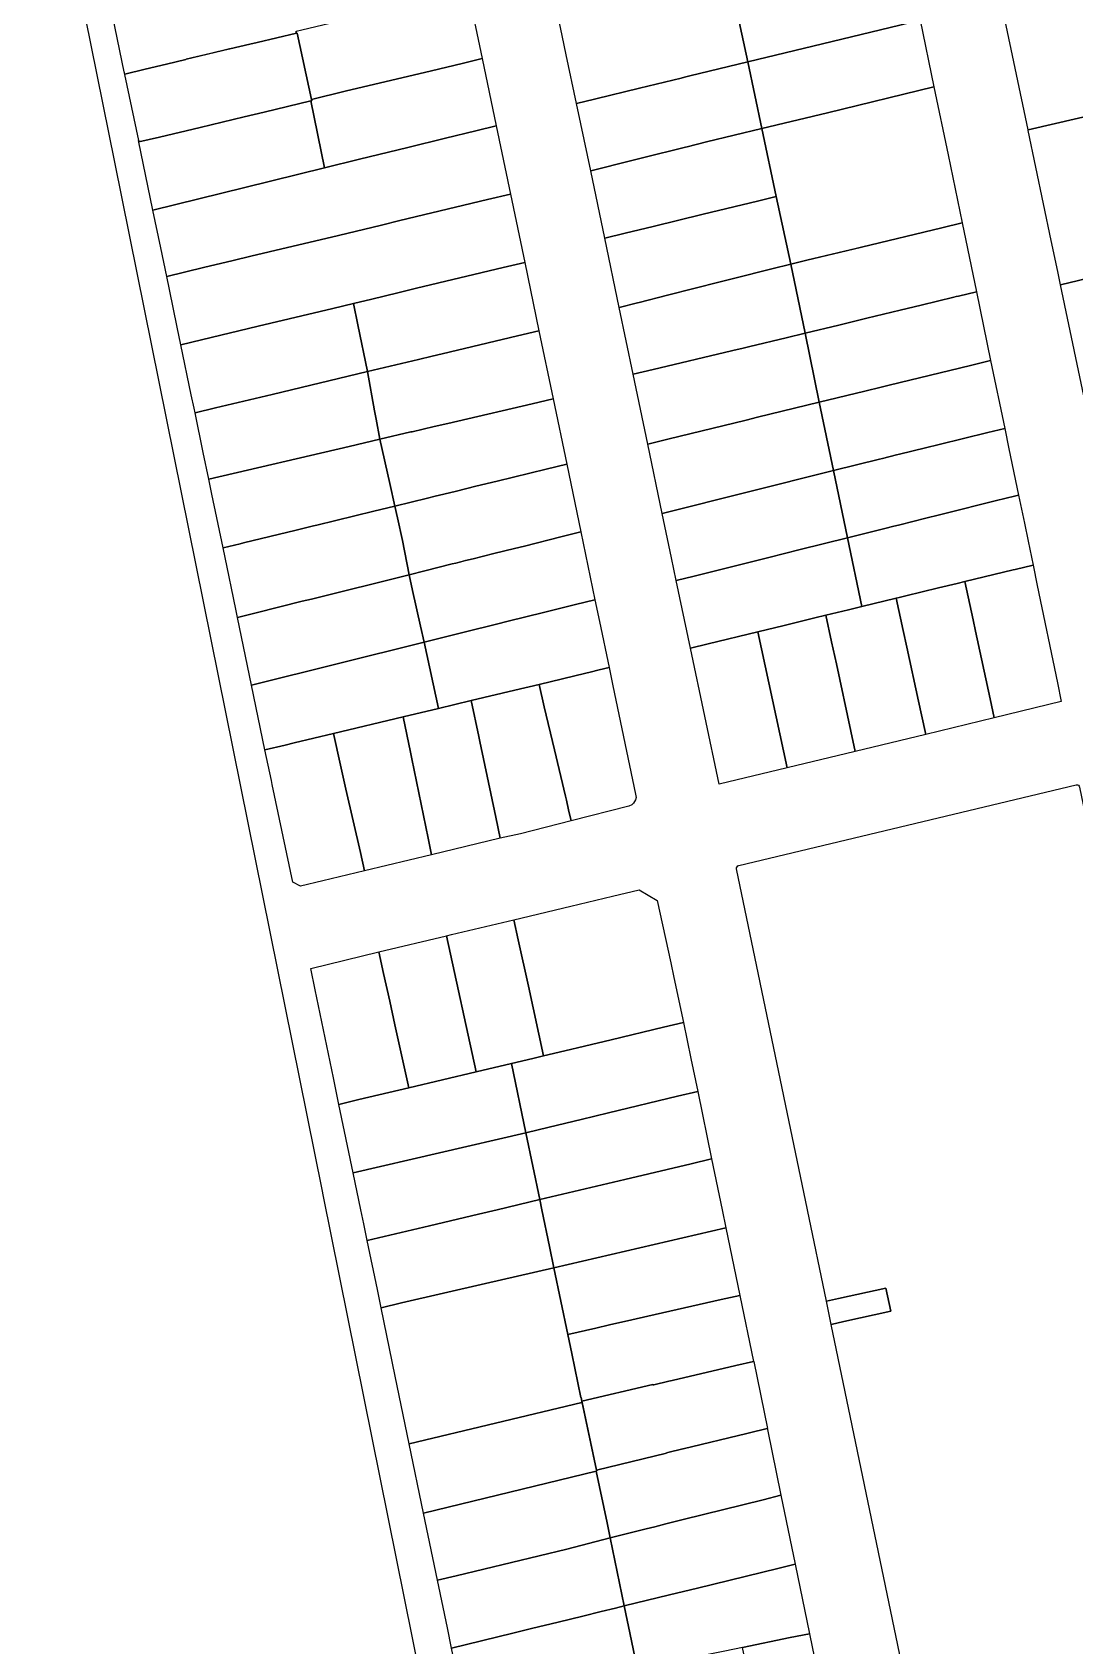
# Model space of a CAD drawing. Header units: metres. Extents: x 3 to 1005126, y 39 to 4383651.
# Drawn here: x 493226.4 to 493376.8, y 4357232.5 to 4357465.3 of the extents above; entities that cross this region are included whole.
import ezdxf

# ---------------------------------------------------------------- set-up
doc = ezdxf.new("R2010")
doc.units = ezdxf.units.M
doc.header["$MEASUREMENT"] = 0
doc.layers.add('TM_Llucmajor', color=7, linetype='Continuous')

msp = doc.modelspace()

# ---------------------------------------------------------------- linework, layer by layer
at = {"layer": 'TM_Llucmajor', "linetype": 'Continuous', "flags": 128}
for points in [[(493226.43, 4357505.35), (493238.28, 4357446.58), (493268.17, 4357298.34), (493268.39, 4357297.29), (493326.8, 4357007.51)], [(493398.79, 4357473.94), (493391.22, 4357456.15), (493391.21, 4357456.14), (493370.03, 4357451.22), (493363.15, 4357484.11)], [(493264.47, 4357465.43), (493264.5, 4357465.27), (493264.5, 4357465.27), (493264.53, 4357465.15), (493258.85, 4357463.83), (493257.82, 4357463.59), (493254.9, 4357462.91), (493254.89, 4357462.91), (493252.14, 4357462.25), (493248.62, 4357461.4), (493248.58, 4357461.39), (493245.79, 4357460.72), (493242.69, 4357459.97), (493239.76, 4357459.27), (493239.7, 4357459.57), (493237.71, 4357469.15)], [(493354.28, 4357217.98), (493341.65, 4357278.86), (493343.45, 4357279.26), (493350.24, 4357280.76), (493349.51, 4357284.06), (493342.72, 4357282.57), (493340.96, 4357282.18), (493338.22, 4357295.4), (493338.22, 4357295.4), (493328.01, 4357344.58), (493328, 4357344.72), (493328.06, 4357344.89), (493328.18, 4357345), (493328.3, 4357345.05), (493376.97, 4357356.7), (493377.16, 4357356.71), (493377.3, 4357356.65), (493377.41, 4357356.54), (493377.46, 4357356.39), (493390.09, 4357295.4), (493403.68, 4357229.74)]]:
    msp.add_lwpolyline(points, dxfattribs=at)
for points in [[(493302.85, 4357464.85), (493298.72, 4357484.56), (493318.71, 4357489.21), (493319.23, 4357486.61), (493320.09, 4357482.41), (493320.58, 4357480), (493321.39, 4357476.05), (493321.77, 4357474.19), (493322.68, 4357469.65), (493327.52, 4357470.83), (493329.6, 4357461.03), (493321.28, 4357459.01), (493320.47, 4357458.8), (493320.03, 4357458.69), (493314.01, 4357457.23), (493307.68, 4357455.7), (493307.49, 4357455.65), (493304.92, 4357455.03), (493303.44, 4357462.06), (493302.85, 4357464.85)], [(493329.6, 4357461.03), (493327.52, 4357470.83), (493332.51, 4357472.04), (493338.01, 4357473.37), (493339.49, 4357473.73), (493342.48, 4357474.45), (493346.29, 4357475.37), (493347.08, 4357475.56), (493349.19, 4357476.07), (493349.57, 4357476.17), (493352.43, 4357476.86), (493354.36, 4357467.56), (493354.46, 4357467.06), (493351.55, 4357466.35), (493340.37, 4357463.64), (493329.6, 4357461.03)], [(493264.55, 4357465.16), (493264.53, 4357465.15), (493264.5, 4357465.27), (493264.47, 4357465.43), (493264.5, 4357465.44), (493265.28, 4357465.63), (493272.38, 4357467.35), (493277.09, 4357468.47), (493277.85, 4357468.65), (493285.44, 4357470.46), (493286.3, 4357470.66), (493286.43, 4357470.69), (493289.26, 4357471.36), (493291.3, 4357461.5), (493288.4, 4357460.81), (493284.01, 4357459.76), (493271.56, 4357456.79), (493266.68, 4357455.62), (493264.61, 4357465.17), (493264.55, 4357465.16)], [(493331.64, 4357451.41), (493329.6, 4357461.03), (493340.37, 4357463.64), (493351.55, 4357466.35), (493354.46, 4357467.06), (493356.46, 4357457.43), (493341.1, 4357453.7), (493331.64, 4357451.41)], [(493266.59, 4357455.39), (493259.87, 4357453.78), (493256.97, 4357453.08), (493250.64, 4357451.58), (493244.75, 4357450.18), (493241.81, 4357449.48), (493241.77, 4357449.68), (493239.77, 4357459.22), (493239.76, 4357459.27), (493242.69, 4357459.97), (493245.79, 4357460.72), (493248.58, 4357461.39), (493248.62, 4357461.4), (493254.89, 4357462.91), (493254.9, 4357462.91), (493257.82, 4357463.59), (493258.85, 4357463.83), (493264.55, 4357465.16), (493264.61, 4357465.17), (493266.68, 4357455.62), (493266.72, 4357455.42), (493266.59, 4357455.39)], [(493266.68, 4357455.62), (493271.56, 4357456.79), (493284.01, 4357459.76), (493288.4, 4357460.81), (493291.3, 4357461.5), (493293.33, 4357451.82), (493290.41, 4357451.1), (493286.03, 4357450.03), (493280.59, 4357448.69), (493273.6, 4357446.97), (493268.59, 4357445.74), (493266.59, 4357455.39), (493266.72, 4357455.42), (493266.68, 4357455.62)], [(493305.54, 4357452.08), (493304.92, 4357455.03), (493307.49, 4357455.65), (493307.68, 4357455.7), (493314.01, 4357457.23), (493320.03, 4357458.69), (493320.47, 4357458.8), (493321.28, 4357459.01), (493329.6, 4357461.03), (493331.64, 4357451.41), (493323.66, 4357449.47), (493320.85, 4357448.79), (493320.65, 4357448.74), (493314.44, 4357447.18), (493310.03, 4357446.07), (493309.88, 4357446.03), (493306.97, 4357445.3), (493305.54, 4357452.08)], [(493356.46, 4357457.43), (493358.49, 4357447.61), (493360.52, 4357437.79), (493357.61, 4357437.09), (493346.02, 4357434.3), (493345.25, 4357434.11), (493338.14, 4357432.4), (493335.8, 4357431.84), (493333.73, 4357441.6), (493331.64, 4357451.41), (493341.1, 4357453.7), (493356.46, 4357457.43)], [(493266.59, 4357455.39), (493268.59, 4357445.74), (493257.09, 4357442.91), (493243.83, 4357439.65), (493241.75, 4357449.67), (493241.77, 4357449.68), (493241.81, 4357449.48), (493244.75, 4357450.18), (493250.64, 4357451.58), (493256.97, 4357453.08), (493259.87, 4357453.78), (493266.59, 4357455.39)], [(493395.48, 4357436.09), (493395.93, 4357433.99), (493395.86, 4357433.97), (493374.71, 4357428.86), (493374.31, 4357430.77), (493373.37, 4357435.26), (493370.05, 4357451.12), (493370.03, 4357451.22), (493391.21, 4357456.14), (493391.22, 4357456.15), (493391.25, 4357455.99), (493392.73, 4357449.03), (493394.04, 4357442.86), (493395.48, 4357436.09)], [(493245.82, 4357430.07), (493244.96, 4357434.18), (493243.83, 4357439.65), (493257.09, 4357442.91), (493268.59, 4357445.74), (493273.6, 4357446.97), (493280.59, 4357448.69), (493286.03, 4357450.03), (493290.41, 4357451.1), (493293.33, 4357451.82), (493295.39, 4357441.94), (493292.08, 4357441.15), (493279.43, 4357438.12), (493276.79, 4357437.49), (493270.6, 4357436), (493260.61, 4357433.61), (493257.96, 4357432.98), (493255.41, 4357432.37), (493251.11, 4357431.34), (493245.82, 4357430.07)], [(493308.98, 4357435.58), (493306.97, 4357445.3), (493309.88, 4357446.03), (493310.03, 4357446.07), (493314.44, 4357447.18), (493320.65, 4357448.74), (493320.85, 4357448.79), (493323.66, 4357449.47), (493331.64, 4357451.41), (493333.73, 4357441.6), (493331.04, 4357440.95), (493323.19, 4357439.04), (493315.97, 4357437.28), (493311.91, 4357436.29), (493308.98, 4357435.58)], [(493247.86, 4357420.2), (493247.34, 4357422.73), (493246.21, 4357428.18), (493245.82, 4357430.07), (493251.11, 4357431.34), (493255.41, 4357432.37), (493257.96, 4357432.98), (493260.61, 4357433.61), (493270.6, 4357436), (493276.79, 4357437.49), (493279.43, 4357438.12), (493292.08, 4357441.15), (493295.39, 4357441.94), (493297.44, 4357432.1), (493294.32, 4357431.35), (493281.83, 4357428.36), (493279.14, 4357427.71), (493275.4, 4357426.81), (493272.74, 4357426.17), (493269.78, 4357425.46), (493259, 4357422.87), (493250.82, 4357420.91), (493247.86, 4357420.2)], [(493311.06, 4357425.6), (493308.98, 4357435.58), (493311.91, 4357436.29), (493315.97, 4357437.28), (493323.19, 4357439.04), (493331.04, 4357440.95), (493333.73, 4357441.6), (493335.8, 4357431.84), (493333.08, 4357431.15), (493327.56, 4357429.76), (493325.62, 4357429.27), (493318.03, 4357427.36), (493313.97, 4357426.33), (493313.7, 4357426.26), (493311.06, 4357425.6)], [(493337.87, 4357421.88), (493335.8, 4357431.84), (493338.14, 4357432.4), (493346.02, 4357434.3), (493357.61, 4357437.09), (493360.52, 4357437.79), (493362.58, 4357427.87), (493359.98, 4357427.24), (493359.67, 4357427.16), (493359.33, 4357427.08), (493354.61, 4357425.94), (493351.6, 4357425.21), (493346.78, 4357424.04), (493342.74, 4357423.06), (493337.87, 4357421.88)], [(493395.93, 4357433.99), (493399.93, 4357415.19), (493378.69, 4357409.85), (493374.71, 4357428.86), (493395.86, 4357433.97), (493395.93, 4357433.99)], [(493274.76, 4357416.33), (493273.38, 4357423.08), (493272.74, 4357426.17), (493275.4, 4357426.81), (493279.14, 4357427.71), (493281.83, 4357428.36), (493294.32, 4357431.35), (493297.44, 4357432.1), (493299.5, 4357422.24), (493296.41, 4357421.51), (493285.53, 4357418.91), (493284.1, 4357418.57), (493282.12, 4357418.1), (493274.76, 4357416.33)], [(493313.08, 4357415.95), (493311.06, 4357425.6), (493313.7, 4357426.26), (493313.97, 4357426.33), (493318.03, 4357427.36), (493325.62, 4357429.27), (493327.56, 4357429.76), (493333.08, 4357431.15), (493335.8, 4357431.84), (493337.87, 4357421.88), (493335.14, 4357421.23), (493329.9, 4357419.98), (493328.93, 4357419.74), (493327.47, 4357419.39), (493327.28, 4357419.35), (493315.99, 4357416.65), (493313.08, 4357415.95)], [(493339.93, 4357411.93), (493337.87, 4357421.88), (493342.74, 4357423.06), (493346.78, 4357424.04), (493351.6, 4357425.21), (493354.61, 4357425.94), (493359.33, 4357427.08), (493359.67, 4357427.16), (493359.98, 4357427.24), (493362.58, 4357427.87), (493364.64, 4357417.92), (493362.11, 4357417.31), (493361.72, 4357417.22), (493350.01, 4357414.38), (493348.83, 4357414.09), (493346.51, 4357413.53), (493339.93, 4357411.93)], [(493249.9, 4357410.38), (493249.76, 4357411.05), (493249.36, 4357412.98), (493247.86, 4357420.2), (493250.82, 4357420.91), (493259, 4357422.87), (493269.78, 4357425.46), (493272.74, 4357426.17), (493273.38, 4357423.08), (493274.76, 4357416.33), (493261.04, 4357413.05), (493252.85, 4357411.09), (493249.9, 4357410.38)], [(493275.8, 4357410.69), (493274.76, 4357416.33), (493282.12, 4357418.1), (493284.1, 4357418.57), (493285.53, 4357418.91), (493296.41, 4357421.51), (493299.5, 4357422.24), (493301.54, 4357412.41), (493298.51, 4357411.7), (493287.79, 4357409.2), (493286.36, 4357408.87), (493284.39, 4357408.41), (493281.2, 4357407.67), (493281.02, 4357407.63), (493276.55, 4357406.59), (493276.02, 4357409.48), (493275.8, 4357410.69)], [(493315.18, 4357405.85), (493313.08, 4357415.95), (493315.99, 4357416.65), (493327.28, 4357419.35), (493327.47, 4357419.39), (493328.93, 4357419.74), (493329.9, 4357419.98), (493335.14, 4357421.23), (493337.87, 4357421.88), (493339.93, 4357411.93), (493331.02, 4357409.74), (493329.37, 4357409.34), (493318.1, 4357406.57), (493315.18, 4357405.85)], [(493341.98, 4357402.08), (493339.93, 4357411.93), (493346.51, 4357413.53), (493348.83, 4357414.09), (493350.01, 4357414.38), (493361.72, 4357417.22), (493362.11, 4357417.31), (493364.64, 4357417.92), (493366.67, 4357408.13), (493364.22, 4357407.54), (493357.23, 4357405.82), (493355.24, 4357405.33), (493351.5, 4357404.41), (493351.08, 4357404.31), (493349.05, 4357403.81), (493348.59, 4357403.7), (493341.98, 4357402.08)], [(493251.88, 4357400.83), (493251.08, 4357404.66), (493249.9, 4357410.38), (493252.85, 4357411.09), (493261.04, 4357413.05), (493274.76, 4357416.33), (493275.8, 4357410.69), (493276.02, 4357409.48), (493276.55, 4357406.59), (493272.11, 4357405.55), (493251.88, 4357400.83)], [(493277.99, 4357400.2), (493276.55, 4357406.59), (493281.02, 4357407.63), (493281.2, 4357407.67), (493284.39, 4357408.41), (493286.36, 4357408.87), (493287.79, 4357409.2), (493298.51, 4357411.7), (493301.54, 4357412.41), (493303.5, 4357402.99), (493300.54, 4357402.27), (493293.47, 4357400.54), (493290.39, 4357399.79), (493287.59, 4357399.1), (493285.78, 4357398.66), (493284.53, 4357398.35), (493283.41, 4357398.08), (493278.72, 4357396.94), (493277.99, 4357400.2)], [(493317.26, 4357395.84), (493315.18, 4357405.85), (493318.1, 4357406.57), (493329.37, 4357409.34), (493331.02, 4357409.74), (493339.93, 4357411.93), (493341.98, 4357402.08), (493317.26, 4357395.84)], [(493344, 4357392.37), (493341.98, 4357402.08), (493348.59, 4357403.7), (493349.05, 4357403.81), (493351.08, 4357404.31), (493351.5, 4357404.41), (493355.24, 4357405.33), (493357.23, 4357405.82), (493364.22, 4357407.54), (493366.67, 4357408.13), (493367.28, 4357405.19), (493368.66, 4357398.53), (493366.3, 4357397.94), (493365.87, 4357397.83), (493357.48, 4357395.73), (493355.09, 4357395.14), (493353.6, 4357394.77), (493351.33, 4357394.2), (493350.69, 4357394.04), (493349.4, 4357393.72), (493344, 4357392.37)], [(493252.33, 4357398.66), (493251.88, 4357400.83), (493272.11, 4357405.55), (493276.55, 4357406.59), (493277.99, 4357400.2), (493278.72, 4357396.94), (493275.7, 4357396.2), (493267.48, 4357394.2), (493266.99, 4357394.08), (493264.47, 4357393.46), (493256.91, 4357391.62), (493256.4, 4357391.49), (493253.94, 4357390.89), (493252.33, 4357398.66)], [(493280.78, 4357387.03), (493279.84, 4357391.97), (493279.11, 4357395.22), (493278.72, 4357396.94), (493283.41, 4357398.08), (493284.53, 4357398.35), (493285.78, 4357398.66), (493287.59, 4357399.1), (493290.39, 4357399.79), (493293.47, 4357400.54), (493300.54, 4357402.27), (493303.5, 4357402.99), (493305.54, 4357393.21), (493302.66, 4357392.49), (493297.4, 4357391.17), (493295.97, 4357390.82), (493292.97, 4357390.07), (493290.02, 4357389.34), (493288.89, 4357389.06), (493288.22, 4357388.89), (493287.5, 4357388.71), (493286.97, 4357388.58), (493283.03, 4357387.6), (493280.78, 4357387.03)], [(493319.28, 4357386.19), (493318.59, 4357389.47), (493317.26, 4357395.84), (493341.98, 4357402.08), (493344, 4357392.37), (493337.18, 4357390.66), (493332.67, 4357389.53), (493321.87, 4357386.84), (493319.28, 4357386.19)], [(493346.07, 4357382.43), (493344, 4357392.37), (493349.4, 4357393.72), (493350.69, 4357394.04), (493351.33, 4357394.2), (493353.6, 4357394.77), (493355.09, 4357395.14), (493357.48, 4357395.73), (493365.87, 4357397.83), (493366.3, 4357397.94), (493368.66, 4357398.53), (493369.5, 4357394.47), (493370.03, 4357391.89), (493370.75, 4357388.42), (493368.17, 4357387.79), (493367.9, 4357387.73), (493360.94, 4357386.04), (493359.81, 4357385.77), (493357.14, 4357385.12), (493352.42, 4357383.97), (493351.47, 4357383.74), (493351.02, 4357383.63), (493346.07, 4357382.43)], [(493256.02, 4357380.86), (493255.77, 4357382.04), (493255.14, 4357385.11), (493254.8, 4357386.73), (493253.94, 4357390.89), (493256.4, 4357391.49), (493256.91, 4357391.62), (493264.47, 4357393.46), (493266.99, 4357394.08), (493267.48, 4357394.2), (493275.7, 4357396.2), (493278.72, 4357396.94), (493279.11, 4357395.22), (493279.84, 4357391.97), (493280.78, 4357387.03), (493266.68, 4357383.52), (493265.36, 4357383.19), (493258.72, 4357381.53), (493256.02, 4357380.86)], [(493281.28, 4357384.77), (493280.78, 4357387.03), (493283.03, 4357387.6), (493286.97, 4357388.58), (493287.5, 4357388.71), (493288.22, 4357388.89), (493288.89, 4357389.06), (493290.02, 4357389.34), (493292.97, 4357390.07), (493295.97, 4357390.82), (493297.4, 4357391.17), (493302.66, 4357392.49), (493305.54, 4357393.21), (493307.58, 4357383.42), (493304.78, 4357382.72), (493299.59, 4357381.43), (493298.17, 4357381.08), (493294.47, 4357380.16), (493293.97, 4357380.04), (493288.31, 4357378.63), (493282.92, 4357377.29), (493282.4, 4357379.62), (493281.28, 4357384.77)], [(493321.34, 4357376.43), (493319.28, 4357386.19), (493321.87, 4357386.84), (493332.67, 4357389.53), (493337.18, 4357390.66), (493344, 4357392.37), (493346.07, 4357382.43), (493344.13, 4357381.96), (493340.88, 4357381.17), (493339.29, 4357380.79), (493334.85, 4357379.71), (493331.07, 4357378.79), (493323.92, 4357377.06), (493321.34, 4357376.43)], [(493258.03, 4357371.1), (493256.02, 4357380.86), (493258.72, 4357381.53), (493265.36, 4357383.19), (493266.68, 4357383.52), (493280.78, 4357387.03), (493281.28, 4357384.77), (493282.4, 4357379.62), (493282.92, 4357377.29), (493258.03, 4357371.1)], [(493362.47, 4357378.9), (493362.12, 4357380.52), (493360.94, 4357386.04), (493367.9, 4357387.73), (493368.17, 4357387.79), (493370.75, 4357388.42), (493371.36, 4357385.48), (493374.27, 4357371.42), (493374.83, 4357368.72), (493365.14, 4357366.38), (493364.55, 4357369.14), (493362.47, 4357378.9)], [(493352.02, 4357379), (493351.02, 4357383.63), (493351.47, 4357383.74), (493352.42, 4357383.97), (493357.14, 4357385.12), (493359.81, 4357385.77), (493360.94, 4357386.04), (493362.12, 4357380.52), (493362.47, 4357378.9), (493364.55, 4357369.14), (493365.14, 4357366.38), (493355.27, 4357363.99), (493354.65, 4357366.82), (493354.23, 4357368.78), (493352.55, 4357376.55), (493352.02, 4357379)], [(493285.03, 4357367.74), (493282.92, 4357377.29), (493288.31, 4357378.63), (493293.97, 4357380.04), (493294.47, 4357380.16), (493298.17, 4357381.08), (493299.59, 4357381.43), (493304.78, 4357382.72), (493307.58, 4357383.42), (493308.24, 4357380.26), (493309.62, 4357373.63), (493308.18, 4357373.28), (493306.88, 4357372.97), (493306.24, 4357372.82), (493299.51, 4357371.2), (493296.03, 4357370.37), (493289.74, 4357368.87), (493285.03, 4357367.74)], [(493341.71, 4357377.35), (493340.88, 4357381.17), (493344.13, 4357381.96), (493346.07, 4357382.43), (493351.02, 4357383.63), (493352.02, 4357379), (493352.55, 4357376.55), (493354.23, 4357368.78), (493354.65, 4357366.82), (493355.27, 4357363.99), (493345.12, 4357361.54), (493344.49, 4357364.45), (493342.4, 4357374.15), (493341.71, 4357377.35)], [(493335.3, 4357359.16), (493331.07, 4357378.79), (493334.85, 4357379.71), (493339.29, 4357380.79), (493340.88, 4357381.17), (493341.71, 4357377.35), (493342.4, 4357374.15), (493344.49, 4357364.45), (493345.12, 4357361.54), (493335.3, 4357359.16)], [(493335.3, 4357359.16), (493325.48, 4357356.79), (493321.34, 4357376.43), (493323.92, 4357377.06), (493331.07, 4357378.79), (493335.3, 4357359.16)], [(493259.97, 4357361.74), (493258.03, 4357371.1), (493282.92, 4357377.29), (493285.03, 4357367.74), (493279.92, 4357366.52), (493269.86, 4357364.11), (493264.18, 4357362.75), (493262.9, 4357362.44), (493259.97, 4357361.74)], [(493300.26, 4357367.98), (493299.51, 4357371.2), (493306.24, 4357372.82), (493306.88, 4357372.97), (493308.18, 4357373.28), (493309.62, 4357373.63), (493310.17, 4357370.99), (493313.44, 4357355.35), (493313.52, 4357354.9), (493313.4, 4357354.54), (493313.14, 4357354.07), (493312.9, 4357353.82), (493312.44, 4357353.61), (493304.14, 4357351.53), (493303.78, 4357353.1), (493303.45, 4357354.5), (493303.32, 4357355.05), (493301.73, 4357361.75), (493300.26, 4357367.98)], [(493290.84, 4357363.67), (493289.74, 4357368.87), (493296.03, 4357370.37), (493299.51, 4357371.2), (493300.26, 4357367.98), (493301.73, 4357361.75), (493303.32, 4357355.05), (493303.45, 4357354.5), (493303.78, 4357353.1), (493304.14, 4357351.53), (493296.85, 4357349.65), (493293.91, 4357349), (493293.28, 4357352.02), (493290.97, 4357362.98), (493290.84, 4357363.67)], [(493280.97, 4357361.4), (493279.92, 4357366.52), (493285.03, 4357367.74), (493289.74, 4357368.87), (493290.84, 4357363.67), (493290.97, 4357362.98), (493293.28, 4357352.02), (493293.91, 4357349), (493284.01, 4357346.62), (493283.52, 4357349.02), (493281.16, 4357360.48), (493280.97, 4357361.4)], [(493270.9, 4357359.57), (493269.86, 4357364.11), (493279.92, 4357366.52), (493280.97, 4357361.4), (493281.16, 4357360.48), (493283.52, 4357349.02), (493284.01, 4357346.62), (493274.34, 4357344.29), (493273.74, 4357346.96), (493271.67, 4357356.1), (493270.9, 4357359.57)], [(493260.92, 4357357.33), (493259.97, 4357361.74), (493262.9, 4357362.44), (493264.18, 4357362.75), (493269.86, 4357364.11), (493270.9, 4357359.57), (493271.67, 4357356.1), (493273.74, 4357346.96), (493274.34, 4357344.29), (493268.35, 4357342.85), (493265.11, 4357342.07), (493263.98, 4357342.66), (493261.04, 4357356.77), (493260.92, 4357357.33)], [(493296.51, 4357334.33), (493295.87, 4357337.25), (493304.09, 4357339.21), (493310.09, 4357340.65), (493313.96, 4357341.58), (493316.56, 4357340.02), (493318.5, 4357331.02), (493318.95, 4357328.93), (493320.36, 4357322.41), (493317.46, 4357321.72), (493309.9, 4357319.92), (493306.08, 4357319.01), (493303.21, 4357318.33), (493300.17, 4357317.61), (493297.97, 4357327.65), (493296.51, 4357334.33)], [(493290.44, 4357315.29), (493286.15, 4357334.92), (493286.88, 4357335.09), (493295.87, 4357337.25), (493296.51, 4357334.33), (493297.97, 4357327.65), (493300.17, 4357317.61), (493298.61, 4357317.24), (493295.52, 4357316.5), (493290.44, 4357315.29)], [(493277.1, 4357329.49), (493276.42, 4357332.59), (493286.15, 4357334.92), (493290.44, 4357315.29), (493280.72, 4357312.98), (493278.72, 4357322.06), (493277.97, 4357325.51), (493277.1, 4357329.49)], [(493267.23, 4357327.13), (493266.59, 4357330.23), (493276.42, 4357332.59), (493277.1, 4357329.49), (493277.97, 4357325.51), (493278.72, 4357322.06), (493280.72, 4357312.98), (493273.54, 4357311.28), (493270.66, 4357310.59), (493269.86, 4357314.44), (493267.23, 4357327.13)], [(493297.61, 4357306.47), (493295.52, 4357316.5), (493298.61, 4357317.24), (493300.17, 4357317.61), (493303.21, 4357318.33), (493306.08, 4357319.01), (493309.9, 4357319.92), (493317.46, 4357321.72), (493320.36, 4357322.41), (493321.42, 4357317.24), (493322.4, 4357312.48), (493319.49, 4357311.77), (493309.53, 4357309.36), (493305.57, 4357308.4), (493300.98, 4357307.29), (493297.61, 4357306.47)], [(493272.71, 4357300.74), (493270.66, 4357310.59), (493273.54, 4357311.28), (493280.72, 4357312.98), (493290.44, 4357315.29), (493295.52, 4357316.5), (493297.61, 4357306.47), (493272.71, 4357300.74)], [(493299.61, 4357296.86), (493297.61, 4357306.47), (493300.98, 4357307.29), (493305.57, 4357308.4), (493309.53, 4357309.36), (493319.49, 4357311.77), (493322.4, 4357312.48), (493324.4, 4357302.74), (493321.45, 4357302.04), (493311.86, 4357299.77), (493299.61, 4357296.86)], [(493273.81, 4357295.4), (493272.71, 4357300.74), (493297.61, 4357306.47), (493299.61, 4357296.86), (493293.45, 4357295.4), (493290.79, 4357294.77), (493283.72, 4357293.09), (493274.72, 4357290.95), (493274.22, 4357293.37), (493273.81, 4357295.4)], [(493299.91, 4357295.4), (493299.61, 4357296.86), (493311.86, 4357299.77), (493321.45, 4357302.04), (493324.4, 4357302.74), (493325.91, 4357295.4), (493326.44, 4357292.8), (493301.65, 4357287.03), (493301.02, 4357290.09), (493299.91, 4357295.4)], [(493276.2, 4357283.87), (493274.72, 4357290.95), (493283.72, 4357293.09), (493290.79, 4357294.77), (493293.45, 4357295.4), (493299.61, 4357296.86), (493299.91, 4357295.4), (493301.02, 4357290.09), (493301.65, 4357287.03), (493296.42, 4357285.82), (493291.78, 4357284.74), (493279.69, 4357281.94), (493276.73, 4357281.26), (493276.2, 4357283.87)], [(493303.66, 4357277.4), (493301.65, 4357287.03), (493326.44, 4357292.8), (493328.45, 4357283.04), (493325.77, 4357282.43), (493315.21, 4357280.03), (493312.87, 4357279.5), (493309.69, 4357278.77), (493307.72, 4357278.33), (493303.66, 4357277.4)], [(493305.55, 4357268.29), (493305.58, 4357268.3), (493305.68, 4357267.79), (493305.73, 4357267.58), (493305.7, 4357267.57), (493280.79, 4357261.62), (493278.77, 4357271.38), (493276.73, 4357281.26), (493279.69, 4357281.94), (493291.78, 4357284.74), (493296.42, 4357285.82), (493301.65, 4357287.03), (493303.66, 4357277.4), (493304.24, 4357274.65), (493305.55, 4357268.29)], [(493330.42, 4357273.49), (493327.89, 4357272.9), (493318.71, 4357270.76), (493318.25, 4357270.65), (493316.06, 4357270.14), (493315.94, 4357270.11), (493315.92, 4357270.17), (493305.68, 4357267.79), (493305.58, 4357268.3), (493305.55, 4357268.29), (493304.24, 4357274.65), (493303.66, 4357277.4), (493307.72, 4357278.33), (493309.69, 4357278.77), (493312.87, 4357279.5), (493315.21, 4357280.03), (493325.77, 4357282.43), (493328.45, 4357283.04), (493330.42, 4357273.49)], [(493341.65, 4357278.86), (493340.96, 4357282.18), (493342.72, 4357282.57), (493349.51, 4357284.06), (493350.24, 4357280.76), (493343.45, 4357279.26), (493341.65, 4357278.86)], [(493330.42, 4357273.49), (493330.48, 4357273.51), (493332.45, 4357263.83), (493332.41, 4357263.82), (493329.88, 4357263.21), (493329.48, 4357263.12), (493320.28, 4357260.9), (493320.26, 4357260.89), (493318.07, 4357260.36), (493317.88, 4357260.31), (493317.88, 4357260.28), (493307.81, 4357257.82), (493305.68, 4357267.79), (493315.92, 4357270.17), (493315.94, 4357270.11), (493316.06, 4357270.14), (493318.25, 4357270.65), (493318.71, 4357270.76), (493327.89, 4357272.9), (493330.42, 4357273.49)], [(493305.7, 4357267.57), (493305.73, 4357267.58), (493307.81, 4357257.82), (493307.84, 4357257.7), (493307.77, 4357257.68), (493282.86, 4357251.62), (493280.79, 4357261.62), (493305.7, 4357267.57)], [(493307.84, 4357257.7), (493307.81, 4357257.82), (493317.88, 4357260.28), (493317.88, 4357260.31), (493318.07, 4357260.36), (493320.26, 4357260.89), (493320.28, 4357260.9), (493329.48, 4357263.12), (493329.88, 4357263.21), (493332.41, 4357263.82), (493332.44, 4357263.67), (493334.38, 4357254.2), (493331.82, 4357253.56), (493320.3, 4357250.68), (493317.82, 4357250.06), (493316.19, 4357249.65), (493314.98, 4357249.35), (493309.77, 4357248.05), (493309.34, 4357250.21), (493307.77, 4357257.68), (493307.84, 4357257.7)], [(493284.87, 4357241.92), (493282.86, 4357251.62), (493307.77, 4357257.68), (493309.34, 4357250.21), (493309.77, 4357248.05), (493303.53, 4357246.4), (493287.57, 4357242.57), (493284.87, 4357241.92)], [(493311.81, 4357238.23), (493309.77, 4357248.05), (493314.98, 4357249.35), (493316.19, 4357249.65), (493317.82, 4357250.06), (493320.3, 4357250.68), (493331.82, 4357253.56), (493334.38, 4357254.2), (493336.43, 4357244.24), (493333.94, 4357243.63), (493322.35, 4357240.81), (493318.31, 4357239.82), (493311.81, 4357238.23)], [(493308.48, 4357237.42), (493305.84, 4357236.77), (493302.28, 4357235.9), (493298.42, 4357234.96), (493295.74, 4357234.31), (493286.9, 4357232.15), (493286.3, 4357235.06), (493284.87, 4357241.92), (493287.57, 4357242.57), (493303.53, 4357246.4), (493309.77, 4357248.05), (493311.81, 4357238.23), (493310.54, 4357237.92), (493308.48, 4357237.42)], [(493312.86, 4357233.19), (493311.81, 4357238.23), (493318.31, 4357239.82), (493322.35, 4357240.81), (493333.94, 4357243.63), (493336.43, 4357244.24), (493338.5, 4357234.21), (493335.75, 4357233.65), (493328.87, 4357232.24), (493326.29, 4357231.71), (493318.68, 4357230.16), (493318.82, 4357229.49), (493313.87, 4357228.33), (493312.86, 4357233.19)], [(493308.48, 4357237.42), (493310.54, 4357237.92), (493311.81, 4357238.23), (493312.86, 4357233.19), (493313.87, 4357228.33), (493308.33, 4357227.03), (493313.08, 4357207.61), (493306.96, 4357206.12), (493302.98, 4357205.09), (493293.01, 4357202.63), (493289.99, 4357217.24), (493289.22, 4357220.96), (493286.9, 4357232.15), (493295.74, 4357234.31), (493298.42, 4357234.96), (493302.28, 4357235.9), (493305.84, 4357236.77), (493308.48, 4357237.42)], [(493329.35, 4357229.97), (493328.87, 4357232.24), (493335.75, 4357233.65), (493338.5, 4357234.21), (493340.23, 4357225.76), (493342.57, 4357214.8), (493336.31, 4357213.37), (493332.98, 4357212.61), (493332.46, 4357214.95), (493332.38, 4357215.33), (493329.35, 4357229.97)]]:
    msp.add_lwpolyline(points, close=True, dxfattribs=at)

doc.saveas('drawing.dxf')
